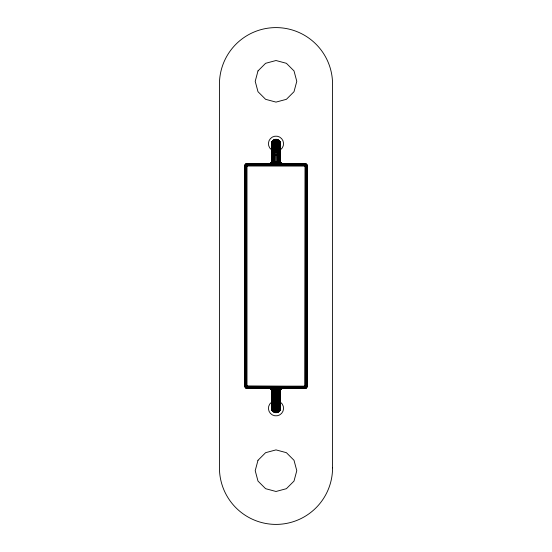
<?xml version="1.0" encoding="UTF-8"?>
<svg xmlns="http://www.w3.org/2000/svg" width="552" height="552" viewBox="0 0 552 552"><rect width="100%" height="100%" fill="white"/><g stroke="black" fill="none" stroke-linecap="round" stroke-linejoin="round"><path stroke-width="0.83" d="M246.979 388.366L246.592 388.332L246.979 386.138L245.267 387.573L244.743 386.138L244.777 165.476L245.543 164.151L246.979 163.633L246.979 388.366L305.021 388.332L306.457 387.849L307.222 386.524L307.222 165.476L306.457 164.151L305.021 163.633L305.021 388.366L305.408 388.332L305.021 386.138L307.222 386.524M269.404 163.633L270.818 163.109L271.474 162.164L271.536 143.686C271.287 137.938 280.713 137.938 280.464 143.686L280.499 161.784L281.182 163.109L282.596 163.633M280.464 143.686L280.195 145.217M282.596 388.366L281.499 388.67L280.526 389.836L280.464 408.314C280.609 415.132 269.335 413.144 271.805 406.783M269.3 163.633L270.735 163.109L271.57 161.784L271.605 142.913M282.7 388.366L281.265 388.891L280.43 390.216L280.395 409.087M280.195 145.335C282.796 137.841 269.203 137.841 271.805 145.335M271.805 406.665C269.203 414.159 282.796 414.159 280.195 406.665M280.195 145.687C282.7 138.442 269.3 138.442 271.805 145.687M271.805 406.313C269.3 413.558 282.7 413.558 280.195 406.313M280.195 146.266C282.534 139.421 269.466 139.421 271.805 146.266M271.805 405.734C269.466 412.579 282.534 412.579 280.195 405.734M280.195 147.053C282.293 140.76 269.707 140.76 271.805 147.053M271.805 404.947C269.707 411.24 282.293 411.24 280.195 404.947M246.979 388.332L246.226 388.201L246.979 386.138L244.812 386.517M280.195 148.04C281.962 142.437 270.038 142.437 271.805 148.04M271.805 403.961C270.038 409.563 281.962 409.563 280.195 403.961M280.195 149.185C281.527 144.417 270.473 144.417 271.805 149.185M271.805 402.815C270.473 407.583 281.527 407.583 280.195 402.815M244.909 165.11L245.074 164.765L246.979 165.862L246.592 163.668L246.226 163.799L246.979 165.862L244.777 165.476M306.139 163.93L305.021 165.862L307.222 165.476M245.543 387.849L246.979 386.138C243.239 386.559 246.578 389.815 246.979 386.138L244.909 386.89M280.195 150.475C280.968 146.666 271.032 146.666 271.805 150.475M271.805 401.525C271.032 405.334 280.968 405.334 280.195 401.525M274.903 163.599L275.227 139.29M277.166 388.366L276.78 390.216L276.773 412.71M306.374 387.745L307.119 386.138L307.119 165.862L306.629 164.517L305.021 163.765L246.979 163.765L245.626 164.255L244.909 165.503L244.881 386.138L245.626 387.745M306.457 164.151L305.021 165.862L305.408 163.668L305.773 163.799L305.021 165.862L307.119 165.103M280.195 151.876C280.278 149.171 271.722 149.171 271.805 151.876M271.805 400.124C271.722 402.829 280.278 402.829 280.195 400.124M306.733 164.427L305.021 165.862L306.953 164.751L307.091 165.11M306.436 387.821L305.021 388.235L245.93 387.952M280.195 153.346C279.491 151.917 272.509 151.917 271.805 153.346M271.805 398.654C272.509 400.083 279.491 400.083 280.195 398.654M273.709 163.633L274.461 161.784L274.475 139.49M278.291 388.366L277.539 390.216L277.525 412.51M272.653 163.633L273.371 163.109L273.751 161.784L273.764 139.822M279.346 388.366L278.629 388.891L278.249 390.216L278.236 412.178M271.694 163.633L272.619 163.109L273.109 161.784L273.13 140.27M280.306 388.366L279.381 388.891L278.891 390.216L278.87 411.73M270.866 163.633L271.97 163.109L272.557 161.784L272.578 140.822M281.134 388.366L280.03 388.891L279.443 390.216L279.422 411.178M270.197 163.633L271.446 163.109L272.101 161.784L272.136 141.457M281.803 388.366L280.554 388.891L279.898 390.216L279.864 410.543M269.707 163.633L271.053 163.109L271.77 161.784L271.805 142.161M271.536 154.85L280.464 154.85M271.536 161.398L280.464 161.398M271.501 161.784L280.499 161.784M271.398 162.164L280.602 162.164L281.265 163.109L282.7 163.633M271.239 162.516L280.761 162.516M271.011 162.833L280.989 162.833M270.735 163.109L281.265 163.109M270.418 163.33L281.582 163.33M270.066 163.495L281.934 163.495M246.979 163.668L305.021 163.668M244.743 165.862L307.257 165.862L307.257 386.138L244.743 386.138M269.3 388.366L281.582 388.67M270.418 388.67L281.265 388.891M270.735 388.891L280.989 389.167M271.011 389.167L280.761 389.484M271.239 389.484L271.398 389.836L280.602 389.836M269.404 388.366L270.818 388.891L271.501 390.216L280.499 390.216M271.501 390.216L271.536 390.602L280.464 390.602M271.536 397.15L280.464 397.15M282.293 163.633L280.947 163.109L280.23 161.784L280.195 142.161M281.803 163.633L280.554 163.109L279.898 161.784L279.864 141.457M270.197 388.366L271.446 388.891L272.101 390.216L272.136 410.543M281.134 163.633L280.03 163.109L279.443 161.784L279.422 140.822M270.866 388.366L271.97 388.891L272.557 390.216L272.578 411.178M280.306 163.633L279.381 163.109L278.891 161.784L278.87 140.27M271.694 388.366L272.619 388.891L273.109 390.216L273.13 411.73M279.346 163.633L278.629 163.109L278.249 161.784L278.236 139.822M272.653 388.366L273.371 388.891L273.751 390.216L273.764 412.178M278.291 163.633L277.539 161.784L277.525 139.49M273.709 388.366L274.461 390.216L274.475 412.51M307.119 386.897L305.021 386.138L305.787 388.235M244.881 165.103L246.979 165.862L245.861 163.93M246.226 388.201L245.564 387.821M277.097 163.599L276.773 139.29M274.834 388.366L275.22 390.216L275.227 412.71M245.267 164.427L246.979 165.862L245.543 164.151M306.457 387.849L305.021 386.138L306.953 387.249L306.733 387.573L305.021 386.138L306.139 388.07M271.805 145.217L271.536 143.686M280.195 406.783L280.464 408.314M280.526 162.164L280.395 142.913M271.474 389.836L271.605 409.087M280.195 409.839L280.23 390.216L280.947 388.891L282.293 388.366L269.693 388.401L271.053 388.891L271.77 390.216L271.805 409.839M276 139.221L276 163.633M276 388.366L276 412.779M271.536 390.602L271.536 408.314M271.57 149.813A7.562 7.562 0 0 1 270.377 138.635A7.562 7.562 0 0 1 281.623 138.635A7.562 7.562 0 0 1 280.43 149.813M280.43 402.187A7.562 7.562 0 0 1 281.623 413.365A7.562 7.562 0 0 1 270.377 413.365A7.562 7.562 0 0 1 271.57 402.187M245.074 165.531L245.164 386.793L246.979 388.07L305.684 387.952L306.953 386.138L306.836 165.207L305.021 163.93L246.979 163.93L245.737 164.386L245.074 165.531M245.295 165.565L245.371 386.717L246.979 387.849L305.608 387.745L306.733 386.138L306.629 165.283L305.021 164.151L246.979 164.151L245.881 164.551L245.295 165.565M245.564 165.614L245.626 386.628L246.979 387.573L305.511 387.483L306.457 386.138L306.374 165.372L305.021 164.427L246.979 164.427L245.564 165.614M245.881 165.669L245.93 386.517L246.979 387.249L305.401 387.187L306.139 386.138L306.07 165.483L305.021 164.751L246.979 164.751L245.881 165.669M246.226 165.731L246.226 386.269L246.979 386.897L305.152 386.89L305.787 386.138L305.773 165.731L305.021 165.103L246.979 165.103L246.226 165.731M246.599 165.8L246.599 386.2L305.09 386.517L305.401 165.8L246.613 165.731M257.991 70.918L255.21 81.316L257.991 91.708L265.602 99.319L276 102.106L286.398 99.319L294.009 91.708L296.79 81.316L294.009 70.918L286.398 63.307L276 60.52L265.602 63.307L257.991 70.918M257.991 460.292L255.21 470.683L257.991 481.082L265.602 488.692L276 491.48L286.398 488.692L294.009 481.082L296.79 470.683L294.009 460.292L286.398 452.681L276 449.894L265.602 452.681L257.991 460.292M332.559 467.841L332.559 84.159A56.559 56.559 0 0 0 276 27.6A56.559 56.559 0 0 0 219.441 84.159L219.441 467.841A56.559 56.559 0 0 0 276 524.4A56.559 56.559 0 0 0 332.559 467.841"/></g></svg>
